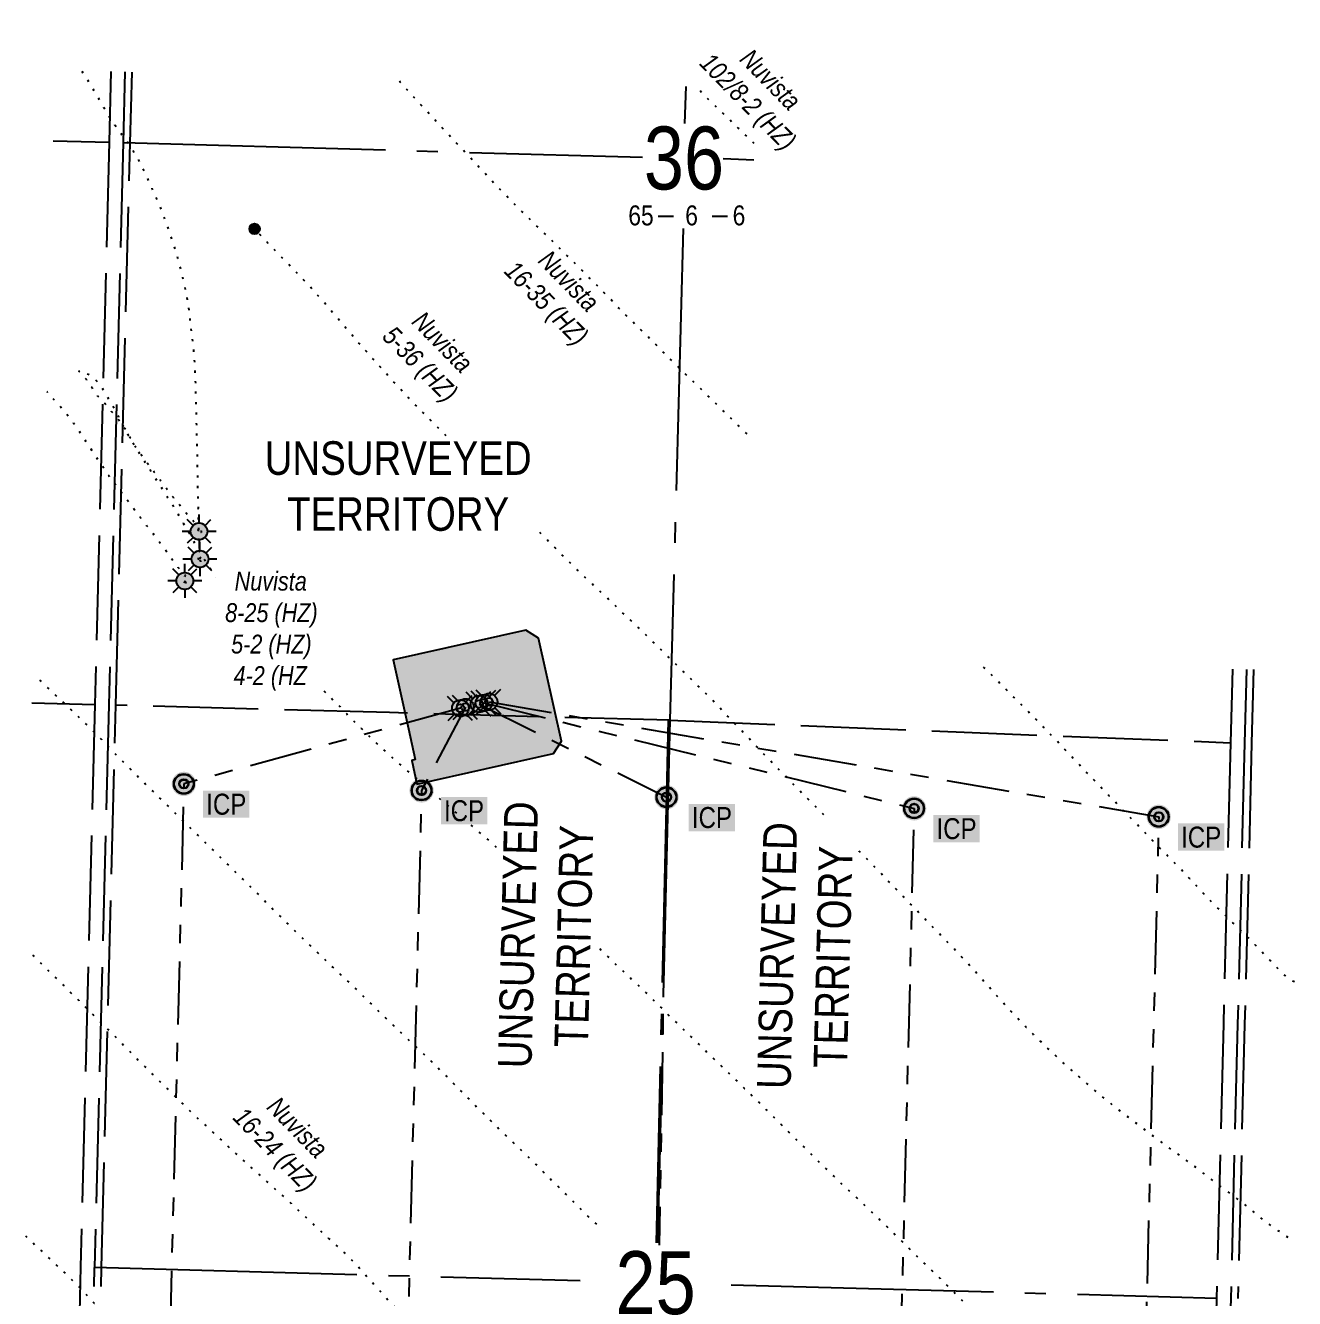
# Model space of a CAD drawing. Extents: x 382851 to 390193, y 6055218 to 6059732.
# Drawn here: x 384178 to 384782, y 6058952 to 6059559 of the extents above; entities that cross this region are included whole.
import ezdxf
from ezdxf.enums import TextEntityAlignment as Align

# ---------------------------------------------------------------- set-up
doc = ezdxf.new("R2010")
doc.units = 0
doc.header["$LTSCALE"] = 5
for name, pattern in [('foc-DOT', [1, 0.2, -0.8]), ('foc-DRILLPATH', [14.75, 6, -1.75, 1.75, -1.75, 1.75, -1.75]), ('foc-QUARTERLINE', [33, 25, -3, 2, -3]), ('foc-UNSURVEYED', [12.5, 10, -2.5])]:
    doc.linetypes.add(name, pattern=pattern)
for name, color, linetype in [('10', 1, 'Continuous'), ('9', 3, 'Continuous'), ('AS-DRILL', 8, 'foc-DOT'), ('AS-DRILL-T', 8, 'Continuous'), ('F-WS-S', 8, 'Continuous'), ('L-MON', 1, 'Continuous'), ('L-QSEC', 8, 'foc-QUARTERLINE'), ('L-SECLBL', 7, 'Continuous'), ('L-UNS-T', 3, 'Continuous'), ('L-USEC', 7, 'foc-UNSURVEYED'), ('P-PDRILLPATH', 12, 'foc-DRILLPATH'), ('P-PROPOSED', 10, 'Continuous'), ('P-PROPOSED-H', 21, 'Continuous')]:
    doc.layers.add(name, color=color, linetype=linetype)
doc.styles.add('80CG', font='ARIALN.TTF', dxfattribs={"height": 10})
doc.styles.add('80L', font='ARIALN.TTF', dxfattribs={"height": 10})
doc.styles.add('SIMPLEX', font='ARIALN.TTF')

# ---------------------------------------------------------------- blocks, each defined once
blk = doc.blocks.new('L-SECLBL')
at = {"layer": '9', "color": 7}
for p, q in [((-5.08, -27.83), (-12.29, -27.83)), ((20.7, -27.83), (13.5, -27.83))]:
    blk.add_line(p, q, dxfattribs=at)
at = {"layer": '10', "color": 2, "style": 'SIMPLEX'}
blk.add_attdef('SEC', text='', height=30, dxfattribs=at).set_placement((0, 0), align=Align.MIDDLE)
at = {"layer": '10', "color": 5, "style": '80L'}
blk.add_attdef('TWP', text='', height=9.5, dxfattribs=at).set_placement((-14.43, -27.37), align=Align.MIDDLE_RIGHT)
blk.add_attdef('RGE', text='', height=9.5, dxfattribs=at).set_placement((3.62, -27.37), align=Align.MIDDLE_CENTER)
blk.add_attdef('MER', text='', height=9.5, dxfattribs=at).set_placement((23.17, -27.37), align=Align.MIDDLE_LEFT)
blk = doc.blocks.new('WC')
at = {"layer": 'L-MON'}
h = blk.add_hatch(color=255, dxfattribs=at)
h.dxf.hatch_style = 1
edge = h.paths.add_edge_path()
edge.add_arc((0, 0), 0.9, 0, 360)
at = {"layer": 'L-MON', "color": 240, "flags": 128}
for points in [[(-0.62, 0.5), (-1.23, 1.12)], [(0.52, 0.61), (1.13, 1.21)], [(-1.18, -1.18), (-0.56, -0.57)], [(1.16, -1.18), (0.56, -0.57)]]:
    blk.add_lwpolyline(points, dxfattribs=at)
at = {"layer": 'L-MON', "color": 240}
for radius in [0.8, 0.373]:
    blk.add_circle((0, 0), radius, dxfattribs=at)
blk = doc.blocks.new('plbh')
at = {"layer": 'L-MON'}
h = blk.add_hatch(color=255, dxfattribs=at)
h.dxf.hatch_style = 1
edge = h.paths.add_edge_path()
edge.add_arc((0, 0), 1.16, 0, 360)
h = blk.add_hatch(color=256, dxfattribs=at)
h.dxf.hatch_style = 1
h.paths.add_polyline_path([(-0.96, 0, 1), (0.96, 0, 1)])
h.paths.add_polyline_path([(0.91, 0, -1), (-0.91, 0, -1)], flags=16)
h.paths.add_polyline_path([(0.45, 0, -1), (-0.45, 0, -1)], flags=0)
h = blk.add_hatch(color=256, dxfattribs=at)
h.dxf.hatch_style = 1
h.paths.add_polyline_path([(-0.45, 0, 1), (0.45, 0, 1)])
h.paths.add_polyline_path([(0.4, 0, -1), (-0.4, 0, -1)], flags=16)
at = {"layer": 'L-MON', "color": 240}
for radius in [0.96, 0.91, 0.45, 0.4]:
    blk.add_circle((0, 0), radius, dxfattribs=at)
blk = doc.blocks.new('BH-Existing')
at = {"layer": 'AS-DRILL-T'}
h = blk.add_hatch(color=256, dxfattribs=at)
h.dxf.hatch_style = 1
edge = h.paths.add_edge_path()
edge.add_arc((0, 0), 0.5, 0, 360)
blk.add_circle((0, 0), 0.5, dxfattribs=at)
blk = doc.blocks.new('GAS')
h = blk.add_hatch(color=255)
h.dxf.hatch_style = 1
edge = h.paths.add_edge_path()
edge.add_arc((0, 0), 0.9, 0, 360)
for p, q in [((0, 0.81), (0, 1.62)), ((-0.81, 0), (-1.62, 0)), ((-0.57, 0.57), (-1.14, 1.14)), ((0.57, 0.57), (1.14, 1.14)), ((1.62, 0), (0.81, 0)), ((-0.57, -0.57), (-1.14, -1.14)), ((0, -0.81), (0, -1.62)), ((1.14, -1.14), (0.57, -0.57))]:
    blk.add_line(p, q)
blk.add_circle((0, 0), 0.8)
blk = doc.blocks.new('ICP_text')
at = {"color": 14, "insert": (-10.78, -0.47), "char_height": 10, "attachment_point": 5, "style": '80L', "bg_fill": 1, "box_fill_scale": 1.15, "bg_fill_color": 255, "bg_fill_transparency": 0}
blk.add_mtext_dynamic_manual_height_columns('ICP', width=19.0702, gutter_width=47.5, heights=[0], dxfattribs=at)

msp = doc.modelspace()

# ---------------------------------------------------------------- hatches: boundary and pattern name
at = {"layer": 'P-PROPOSED-H'}
h = msp.add_hatch(color=256, dxfattribs=at)
h.dxf.hatch_style = 1
h.paths.add_polyline_path([(384363.975, 6059197.112), (384429.207, 6059211.757), (384432.992, 6059217.731), (384421.992, 6059266.825), (384416.02, 6059270.611), (384352.752, 6059256.441), (384360.115, 6059223.568), (384363.208, 6059208.859), (384361.576, 6059208.524)])

# ---------------------------------------------------------------- linework, layer by layer
at = {"layer": 'AS-DRILL', "flags": 128}
for points in [[(384259.857, 6059305.11), (384259.857, 6059305.107), (384259.822, 6059305.044), (384259.79, 6059304.965), (384259.791, 6059304.882), (384259.865, 6059304.65), (384259.928, 6059304.365), (384259.948, 6059304.244), (384259.955, 6059304.001), (384259.919, 6059303.888), (384259.743, 6059303.779), (384259.587, 6059303.803), (384259.299, 6059304.03), (384259.22, 6059304.336), (384259.256, 6059304.568), (384259.262, 6059304.938), (384259.406, 6059305.205), (384259.752, 6059305.196), (384260.066, 6059304.958), (384260.197, 6059304.725), (384260.289, 6059304.556), (384260.382, 6059304.397), (384260.478, 6059304.231), (384260.757, 6059303.673), (384260.983, 6059303.241), (384261.152, 6059302.927), (384260.964, 6059302.998), (384260.489, 6059303.203), (384260.015, 6059303.319), (384259.548, 6059303.467), (384259.334, 6059303.569), (384259.591, 6059303.686), (384259.974, 6059303.807), (384260.187, 6059303.938), (384260.378, 6059304.117), (384260.586, 6059304.285), (384260.721, 6059304.481), (384260.842, 6059304.792), (384261.029, 6059305.167), (384261.217, 6059305.492), (384261.341, 6059305.776), (384261.504, 6059306.032), (384261.548, 6059306.198), (384261.217, 6059306.666), (384260.806, 6059307.05), (384260.445, 6059307.152), (384260.245, 6059307.264), (384260.164, 6059307.386), (384260.217, 6059307.502), (384260.314, 6059307.649), (384260.494, 6059307.755), (384260.682, 6059307.8), (384260.729, 6059307.812), (384260.763, 6059307.851), (384260.767, 6059307.858), (384260.766, 6059307.978), (384260.726, 6059308.236), (384260.659, 6059308.628), (384260.579, 6059309.143), (384260.501, 6059309.759), (384260.426, 6059310.474), (384260.386, 6059310.872), (384260.35, 6059311.3), (384260.284, 6059312.235), (384260.234, 6059313.29), (384260.231, 6059313.323), (384260.207, 6059314.444), (384260.202, 6059315.318), (384260.203, 6059315.735), (384260.187, 6059316.845), (384260.182, 6059317.142), (384260.152, 6059318.227), (384260.142, 6059318.627), (384260.087, 6059320.119), (384260.023, 6059321.691), (384259.968, 6059323.326), (384259.965, 6059323.477), (384259.936, 6059325.078), (384259.925, 6059326.909), (384259.924, 6059327.519), (384259.929, 6059328.219), (384259.931, 6059328.822), (384259.932, 6059329.556), (384259.931, 6059330.796), (384259.895, 6059332.958), (384259.843, 6059335.237), (384259.787, 6059337.622), (384259.73, 6059339.991), (384259.684, 6059342.38), (384259.665, 6059343.237), (384259.628, 6059344.805), (384259.575, 6059347.437), (384259.541, 6059350.026), (384259.5, 6059352.758), (384259.438, 6059355.437), (384259.346, 6059358.28), (384259.267, 6059361.076), (384259.22, 6059364.075), (384259.168, 6059367.051), (384259.089, 6059370.12), (384259.007, 6059373.203), (384258.935, 6059376.263), (384258.872, 6059379.319), (384258.811, 6059382.431), (384258.741, 6059385.471), (384258.689, 6059387.636), (384258.478, 6059393.633), (384258.056, 6059400.56), (384257.764, 6059403.758), (384257.418, 6059406.948), (384257.055, 6059410.138), (384256.666, 6059413.319), (384256.285, 6059416.469), (384255.929, 6059419.659), (384255.563, 6059422.85), (384255.13, 6059426.025), (384254.6, 6059429.189), (384253.977, 6059432.343), (384253.296, 6059435.481), (384252.574, 6059438.577), (384251.826, 6059441.707), (384251.048, 6059444.824), (384250.204, 6059447.93), (384249.278, 6059451.015), (384248.295, 6059454.067), (384247.268, 6059457.111), (384246.222, 6059460.145), (384245.204, 6059463.148), (384244.167, 6059466.189), (384243.05, 6059469.208), (384241.828, 6059472.183), (384240.552, 6059475.127), (384239.277, 6059478.08), (384237.998, 6059481.033), (384236.701, 6059483.937), (384235.365, 6059486.868), (384234.001, 6059489.751), (384232.553, 6059492.625), (384231.034, 6059495.457), (384229.433, 6059498.199), (384227.718, 6059500.9), (384225.914, 6059503.526), (384224.005, 6059506.112), (384222.07, 6059508.682), (384220.204, 6059511.267), (384218.408, 6059513.94), (384216.723, 6059516.64), (384215.115, 6059519.368), (384213.537, 6059522.116), (384211.953, 6059524.883), (384210.366, 6059527.644), (384208.741, 6059530.38), (384207.066, 6059533.073), (384205.339, 6059535.724), (384204.539, 6059536.89)], [(384521.327, 6059364.147), (384518.529, 6059366.848), (384511.588, 6059373.58), (384504.719, 6059380.373), (384497.787, 6059387.062), (384490.828, 6059393.718), (384484.002, 6059400.527), (384477.194, 6059407.379), (384470.304, 6059414.133), (384463.415, 6059420.913), (384456.707, 6059427.79), (384450.051, 6059434.691), (384443.24, 6059441.557), (384436.408, 6059448.349), (384429.521, 6059455.11), (384422.65, 6059461.837), (384415.745, 6059468.548), (384408.859, 6059475.332), (384402.123, 6059482.232), (384395.532, 6059489.256), (384388.93, 6059496.316), (384382.28, 6059503.347), (384375.623, 6059510.479), (384369.143, 6059517.533), (384362.622, 6059524.635), (384356.074, 6059531.75), (384355.209, 6059532.729)], [(384524.815, 6059502.536), (384524.279, 6059503.054), (384517.326, 6059509.716), (384510.416, 6059516.341), (384503.522, 6059523.061), (384497.715, 6059528.793)], [(384779.131, 6058981.065), (384778.296, 6058981.621), (384776.559, 6058982.808), (384774.772, 6058984.05), (384772.954, 6058985.346), (384771.13, 6058986.681), (384769.301, 6058988.054), (384767.482, 6058989.453), (384765.696, 6058990.868), (384763.919, 6058992.313), (384762.092, 6058993.806), (384760.217, 6058995.36), (384758.296, 6058996.932), (384756.304, 6058998.485), (384754.285, 6059000.026), (384752.23, 6059001.581), (384750.131, 6059003.147), (384747.981, 6059004.741), (384745.794, 6059006.38), (384743.562, 6059008.073), (384741.302, 6059009.826), (384738.989, 6059011.608), (384736.627, 6059013.428), (384734.216, 6059015.268), (384731.757, 6059017.107), (384729.249, 6059018.943), (384726.674, 6059020.788), (384724.08, 6059022.653), (384721.48, 6059024.546), (384720.406, 6059025.326), (384715.583, 6059028.894), (384712.69, 6059031.074), (384708.842, 6059034.001), (384704.993, 6059036.901), (384701.131, 6059039.805), (384697.343, 6059042.75), (384693.581, 6059045.785), (384689.886, 6059048.845), (384686.204, 6059051.978), (384682.59, 6059055.082), (384678.941, 6059058.254), (384675.349, 6059061.412), (384671.758, 6059064.646), (384668.248, 6059067.861), (384664.716, 6059071.16), (384661.263, 6059074.451), (384657.793, 6059077.812), (384654.387, 6059081.234), (384651.029, 6059084.709), (384647.716, 6059088.233), (384641.212, 6059095.337), (384634.791, 6059102.49), (384628.392, 6059109.655), (384621.836, 6059116.718), (384615.126, 6059123.637), (384608.416, 6059130.497), (384601.724, 6059137.469), (384595.055, 6059144.385), (384588.319, 6059151.305), (384581.668, 6059158.196), (384574.98, 6059165.145), (384568.247, 6059172.075), (384561.494, 6059178.976), (384554.68, 6059185.825), (384547.804, 6059192.622), (384541.039, 6059199.48), (384534.283, 6059206.397), (384527.618, 6059213.339), (384520.94, 6059220.324), (384514.285, 6059227.286), (384507.64, 6059234.257), (384500.903, 6059241.131), (384494.036, 6059247.888), (384487.145, 6059254.585), (384480.242, 6059261.363), (384473.332, 6059268.137), (384466.354, 6059274.847), (384459.338, 6059281.511), (384452.31, 6059288.095), (384445.335, 6059294.641), (384438.437, 6059301.368), (384431.593, 6059308.111), (384424.777, 6059314.91), (384418.031, 6059321.831), (384411.336, 6059328.663), (384404.6, 6059335.573), (384397.931, 6059342.512), (384391.263, 6059349.471), (384384.6, 6059356.379), (384377.847, 6059363.306), (384371.076, 6059370.158), (384364.3, 6059376.959), (384357.68, 6059383.849), (384351.175, 6059390.944), (384344.73, 6059398.147), (384338.314, 6059405.329), (384331.938, 6059412.531), (384325.705, 6059419.835), (384319.468, 6059427.226), (384313.098, 6059434.384), (384306.413, 6059441.36), (384299.669, 6059448.23), (384292.994, 6059455.176), (384291.746, 6059456.494), (384286.738, 6059461.851)], [(384261.15, 6059317.954), (384261.15, 6059317.957), (384261.144, 6059317.964), (384261.137, 6059317.968), (384261.16, 6059317.957), (384261.189, 6059317.926), (384261.212, 6059317.882), (384261.23, 6059317.815), (384261.242, 6059317.785), (384261.266, 6059317.671), (384261.289, 6059317.51), (384261.294, 6059317.46), (384261.287, 6059317.444), (384261.287, 6059317.324), (384261.287, 6059317.177), (384261.228, 6059317.085), (384261.098, 6059317.078), (384260.938, 6059317.066), (384260.736, 6059317.004), (384260.527, 6059316.94), (384260.344, 6059316.928), (384260.202, 6059316.971), (384260.071, 6059317.081), (384259.902, 6059317.245), (384259.808, 6059317.365), (384259.705, 6059317.511), (384259.699, 6059317.524), (384259.583, 6059317.68), (384259.498, 6059317.763), (384259.601, 6059317.493), (384259.618, 6059317.513), (384259.712, 6059317.66), (384259.926, 6059317.672), (384260.128, 6059317.613), (384260.308, 6059317.485), (384260.465, 6059317.358), (384260.54, 6059317.316), (384260.534, 6059317.309), (384260.53, 6059317.306), (384260.507, 6059317.313), (384260.504, 6059317.317), (384260.448, 6059317.368), (384260.365, 6059317.484), (384260.259, 6059317.657), (384260.151, 6059317.873), (384260.041, 6059318.126), (384259.915, 6059318.439), (384259.755, 6059318.84), (384259.558, 6059319.345), (384259.316, 6059319.911), (384259.017, 6059320.496), (384258.672, 6059321.078), (384258.27, 6059321.658), (384257.804, 6059322.247), (384257.28, 6059322.857), (384256.705, 6059323.482), (384256.082, 6059324.134), (384255.415, 6059324.815), (384254.727, 6059325.562), (384254.058, 6059326.386), (384253.416, 6059327.23), (384252.776, 6059328.043), (384252.127, 6059328.859), (384251.47, 6059329.67), (384250.807, 6059330.48), (384250.147, 6059331.27), (384249.49, 6059332.05), (384248.839, 6059332.827), (384248.192, 6059333.614), (384247.549, 6059334.414), (384246.916, 6059335.217), (384246.293, 6059336.019), (384245.676, 6059336.822), (384245.066, 6059337.624), (384244.463, 6059338.436), (384243.868, 6059339.265), (384243.285, 6059340.09), (384242.702, 6059340.919), (384242.113, 6059341.744), (384241.517, 6059342.559), (384240.904, 6059343.378), (384240.271, 6059344.194), (384239.619, 6059345.021), (384238.956, 6059345.848), (384238.293, 6059346.679), (384237.647, 6059347.502), (384237.001, 6059348.325), (384236.359, 6059349.152), (384235.713, 6059349.988), (384235.074, 6059350.828), (384234.432, 6059351.675), (384233.823, 6059352.494), (384233.182, 6059353.38), (384232.57, 6059354.243), (384231.965, 6059355.115), (384231.374, 6059356), (384230.796, 6059356.892), (384230.232, 6059357.786), (384229.675, 6059358.684), (384229.117, 6059359.585), (384228.55, 6059360.496), (384227.993, 6059361.401), (384227.446, 6059362.308), (384226.928, 6059363.192), (384226.43, 6059364.085), (384225.926, 6059364.981), (384225.399, 6059365.871), (384224.857, 6059366.735), (384224.292, 6059367.593), (384223.71, 6059368.438), (384223.097, 6059369.274), (384222.468, 6059370.08), (384221.838, 6059370.873), (384221.21, 6059371.653), (384220.573, 6059372.429), (384219.92, 6059373.216), (384219.25, 6059374.02), (384218.596, 6059374.81), (384217.969, 6059375.569), (384217.344, 6059376.319), (384216.7, 6059377.075), (384216.045, 6059377.822), (384215.387, 6059378.556), (384214.738, 6059379.279), (384214.079, 6059379.993), (384213.414, 6059380.703), (384212.758, 6059381.403), (384212.119, 6059382.113), (384211.517, 6059382.845), (384210.989, 6059383.562), (384210.516, 6059384.257), (384210.096, 6059384.918), (384209.689, 6059385.562), (384209.285, 6059386.196), (384208.89, 6059386.793), (384208.51, 6059387.349), (384208.115, 6059387.909), (384207.738, 6059388.449), (384207.394, 6059388.945), (384207.079, 6059389.406), (384206.767, 6059389.851), (384206.444, 6059390.269), (384206.12, 6059390.667), (384205.79, 6059391.049), (384205.446, 6059391.425), (384205.079, 6059391.798), (384204.698, 6059392.171), (384204.327, 6059392.537), (384203.963, 6059392.899), (384203.661, 6059393.241), (384203.438, 6059393.52), (384203.287, 6059393.733), (384203.188, 6059393.896), (384203.118, 6059394.028), (384203.072, 6059394.182), (384203.086, 6059394.222), (384203.103, 6059394.232), (384203.219, 6059394.222), (384203.428, 6059394.157), (384203.705, 6059394.036), (384204.048, 6059393.888), (384204.467, 6059393.734), (384204.966, 6059393.548), (384205.575, 6059393.345), (384206.283, 6059393.121), (384207.065, 6059392.804), (384207.904, 6059392.356), (384208.806, 6059391.766), (384209.784, 6059391.021), (384210.781, 6059390.109), (384211.768, 6059389.037), (384212.741, 6059387.839), (384213.684, 6059386.521), (384214.598, 6059385.081), (384215.523, 6059383.53), (384216.518, 6059381.885), (384217.567, 6059380.131), (384218.637, 6059378.263), (384219.698, 6059376.312), (384220.774, 6059374.294), (384221.875, 6059372.219), (384222.968, 6059370.078), (384224.079, 6059367.879), (384225.266, 6059365.651), (384226.547, 6059363.431), (384227.888, 6059361.207), (384229.258, 6059358.958), (384230.665, 6059356.702), (384232.137, 6059354.4), (384233.658, 6059352.044), (384235.193, 6059349.601), (384236.757, 6059347.114), (384238.384, 6059344.606), (384240.05, 6059342.053), (384241.728, 6059339.449), (384243.419, 6059336.809), (384245.108, 6059334.129), (384246.816, 6059331.415), (384248.525, 6059328.704), (384250.213, 6059325.97), (384251.863, 6059323.208), (384252.777, 6059321.627), (384255.58, 6059316.701), (384257.397, 6059313.528), (384259.789, 6059309.359), (384262.274, 6059305.215), (384264.865, 6059301.138), (384267.551, 6059297.122), (384270.35, 6059293.22), (384273.304, 6059289.397), (384276.398, 6059285.691), (384279.642, 6059282.111), (384282.998, 6059278.648), (384286.413, 6059275.231), (384289.828, 6059271.843), (384296.661, 6059265.008), (384303.484, 6059258.196), (384306.895, 6059254.772), (384310.292, 6059251.325), (384313.676, 6059247.875), (384317.036, 6059244.419), (384320.423, 6059240.969), (384323.848, 6059237.581), (384327.27, 6059234.166), (384330.636, 6059230.697), (384334.006, 6059227.234), (384337.447, 6059223.815), (384340.923, 6059220.46), (384344.406, 6059217.11), (384347.917, 6059213.79), (384351.472, 6059210.533), (384355.092, 6059207.333), (384358.743, 6059204.166), (384362.394, 6059201), (384366.039, 6059197.836), (384369.717, 6059194.702), (384373.399, 6059191.588), (384377.071, 6059188.447), (384380.739, 6059185.31), (384384.408, 6059182.163), (384388.086, 6059179.022), (384391.755, 6059175.915), (384395.427, 6059172.804), (384399.072, 6059169.631), (384402.624, 6059166.377), (384406.117, 6059163.037), (384409.549, 6059159.669), (384412.96, 6059156.245), (384416.369, 6059152.847), (384419.818, 6059149.466), (384423.216, 6059146.072), (384426.634, 6059142.658), (384430.06, 6059139.277), (384433.525, 6059135.908), (384436.975, 6059132.563), (384440.448, 6059129.2), (384443.918, 6059125.858), (384447.39, 6059122.496), (384450.802, 6059119.115), (384454.23, 6059115.707), (384457.673, 6059112.349), (384461.201, 6059109.045), (384464.743, 6059105.811), (384468.257, 6059102.494), (384471.72, 6059099.155), (384475.186, 6059095.787), (384478.608, 6059092.392), (384482.022, 6059088.971), (384485.461, 6059085.596), (384488.958, 6059082.257), (384492.425, 6059078.928), (384495.904, 6059075.572), (384499.364, 6059072.233), (384502.84, 6059068.874), (384506.29, 6059065.536), (384509.773, 6059062.183), (384513.239, 6059058.831), (384516.708, 6059055.469), (384520.192, 6059052.14), (384523.685, 6059048.8), (384527.104, 6059045.416), (384530.512, 6059041.988), (384533.931, 6059038.621), (384537.362, 6059035.219), (384540.718, 6059031.833), (384544.129, 6059028.409), (384547.529, 6059025.072), (384550.981, 6059021.69), (384554.376, 6059018.317), (384557.811, 6059014.915), (384561.274, 6059011.573), (384564.771, 6059008.237), (384568.226, 6059004.975), (384571.778, 6059001.697), (384575.299, 6058998.414), (384578.813, 6058995.094), (384582.31, 6058991.787), (384585.807, 6058988.448), (384589.243, 6058985.096), (384592.681, 6058981.698), (384596.041, 6058978.365), (384599.48, 6058974.971), (384602.883, 6058971.617), (384606.345, 6058968.241), (384609.799, 6058964.916), (384613.278, 6058961.56), (384616.688, 6058958.219), (384620.113, 6058954.812), (384623.501, 6058951.405), (384626.915, 6058947.984), (384630.262, 6058944.671), (384633.708, 6058941.28), (384637.144, 6058937.928), (384640.617, 6058934.569), (384644.08, 6058931.221), (384647.573, 6058927.881), (384651.101, 6058924.617), (384654.632, 6058921.317), (384658.029, 6058917.993), (384661.488, 6058914.618), (384664.919, 6058911.32), (384668.399, 6058907.967), (384671.842, 6058904.646), (384675.318, 6058901.29), (384678.774, 6058897.935), (384682.199, 6058894.527), (384685.591, 6058891.12), (384689.046, 6058887.741), (384692.53, 6058884.422), (384696.047, 6058881.102), (384699.565, 6058877.812), (384703.13, 6058874.547), (384705.465, 6058872.477), (384710.985, 6058867.653)], [(384253.51, 6059294.027), (384253.479, 6059293.984), (384253.428, 6059293.939), (384253.351, 6059293.818), (384253.289, 6059293.599), (384253.24, 6059293.397), (384253.185, 6059293.191), (384253.116, 6059292.977), (384252.904, 6059292.765), (384252.611, 6059292.653), (384252.495, 6059292.649), (384252.491, 6059292.649), (384252.289, 6059292.571), (384252.153, 6059292.341), (384252.379, 6059292.315), (384252.716, 6059292.426), (384252.933, 6059292.468), (384253.177, 6059292.481), (384253.388, 6059292.63), (384253.476, 6059292.834), (384253.641, 6059292.776), (384253.885, 6059292.52), (384253.996, 6059292.444), (384253.918, 6059292.646), (384253.861, 6059292.891), (384253.932, 6059293.076), (384254.01, 6059293.257), (384254.128, 6059293.541), (384254.266, 6059293.868), (384254.388, 6059294.071), (384254.501, 6059294.202), (384254.582, 6059294.383), (384254.465, 6059294.606), (384254.047, 6059295.094), (384253.436, 6059295.463), (384253.03, 6059295.353), (384253.011, 6059295.257), (384252.956, 6059295.461), (384252.938, 6059295.802), (384253.172, 6059296.083), (384253.503, 6059296.241), (384253.813, 6059296.397), (384253.829, 6059296.486), (384253.829, 6059296.493), (384253.826, 6059296.5), (384253.759, 6059296.611), (384253.6, 6059296.809), (384253.581, 6059296.833), (384253.351, 6059297.099), (384253.04, 6059297.453), (384252.663, 6059297.86), (384252.199, 6059298.355), (384251.651, 6059298.969), (384251.055, 6059299.671), (384250.389, 6059300.471), (384249.612, 6059301.418), (384248.827, 6059302.411), (384247.972, 6059303.544), (384247.05, 6059304.787), (384246.071, 6059306.129), (384245.043, 6059307.562), (384244.015, 6059308.975), (384242.923, 6059310.46), (384241.824, 6059311.972), (384240.687, 6059313.551), (384239.471, 6059315.196), (384238.193, 6059316.859), (384236.833, 6059318.594), (384235.415, 6059320.377), (384233.931, 6059322.228), (384232.464, 6059324.073), (384230.917, 6059326.053), (384229.388, 6059328.079), (384227.804, 6059330.193), (384226.168, 6059332.352), (384224.487, 6059334.552), (384222.738, 6059336.853), (384220.983, 6059339.188), (384219.207, 6059341.588), (384217.415, 6059344.057), (384215.659, 6059346.582), (384213.978, 6059349.079), (384212.327, 6059351.572), (384212.164, 6059351.819), (384210.612, 6059354.129), (384208.844, 6059356.762), (384207.252, 6059359.206), (384203.996, 6059364.247), (384200.506, 6059369.293), (384196.525, 6059374.336), (384192.327, 6059379.2), (384188.003, 6059383.955), (384187.78, 6059384.196)], [(384782.18, 6059102.975), (384781.254, 6059103.342), (384780.136, 6059103.967), (384779.043, 6059104.785), (384777.94, 6059105.752), (384776.763, 6059106.812), (384775.567, 6059107.939), (384774.39, 6059109.135), (384773.184, 6059110.389), (384771.906, 6059111.698), (384770.563, 6059113.055), (384769.188, 6059114.474), (384767.817, 6059115.928), (384766.431, 6059117.423), (384765.002, 6059118.966), (384763.495, 6059120.584), (384761.896, 6059122.241), (384760.214, 6059123.914), (384758.449, 6059125.608), (384756.609, 6059127.365), (384754.741, 6059129.192), (384752.844, 6059131.063), (384750.9, 6059132.959), (384748.911, 6059134.883), (384746.88, 6059136.854), (384744.83, 6059138.889), (384742.774, 6059140.968), (384740.7, 6059143.097), (384738.624, 6059145.276), (384736.556, 6059147.518), (384734.469, 6059149.791), (384732.335, 6059152.065), (384730.164, 6059154.34), (384727.97, 6059156.612), (384725.76, 6059158.895), (384723.533, 6059161.181), (384721.656, 6059163.082), (384717.906, 6059166.866), (384713.456, 6059171.436), (384706.961, 6059178.143), (384700.429, 6059184.798), (384693.934, 6059191.509), (384687.473, 6059198.242), (384681.006, 6059204.979), (384674.58, 6059211.758), (384668.161, 6059218.541), (384661.704, 6059225.284), (384655.141, 6059231.93), (384648.54, 6059238.527), (384641.926, 6059245.117), (384635.311, 6059251.687), (384631.94, 6059255.046)], [(384184.292, 6059246.715), (384185.921, 6059245.19), (384189.438, 6059241.876), (384192.932, 6059238.57), (384196.456, 6059235.262), (384199.983, 6059231.952), (384203.486, 6059228.622), (384206.952, 6059225.259), (384210.379, 6059221.851), (384213.763, 6059218.417), (384220.476, 6059211.488), (384227.298, 6059204.652), (384234.154, 6059197.866), (384240.972, 6059191.02), (384247.88, 6059184.269), (384254.811, 6059177.561), (384261.712, 6059170.823), (384268.609, 6059164.046), (384275.51, 6059157.298), (384282.417, 6059150.544), (384289.297, 6059143.773), (384296.143, 6059136.957), (384302.972, 6059130.142), (384309.91, 6059123.416), (384316.876, 6059116.767), (384323.816, 6059110.089), (384330.84, 6059103.468), (384337.792, 6059096.799), (384344.669, 6059090.039), (384351.629, 6059083.363), (384358.622, 6059076.717), (384365.613, 6059070.114), (384372.611, 6059063.507), (384379.416, 6059056.678), (384386.138, 6059049.739), (384392.985, 6059042.939), (384399.831, 6059036.16), (384406.719, 6059029.426), (384413.692, 6059022.773), (384420.613, 6059016.032), (384427.422, 6059009.22), (384434.282, 6059002.453), (384441.098, 6058995.634), (384448.017, 6058988.823), (384451.527, 6058985.499), (384452.208, 6058984.854)], [(384180.968, 6059115.706), (384182.4, 6059114.284), (384185.831, 6059110.882), (384189.24, 6059107.508), (384192.702, 6059104.135), (384196.134, 6059100.777), (384199.572, 6059097.382), (384202.994, 6059093.994), (384206.415, 6059090.579), (384209.826, 6059087.168), (384213.274, 6059083.779), (384216.726, 6059080.407), (384220.158, 6059077.002), (384223.562, 6059073.578), (384226.962, 6059070.14), (384230.319, 6059066.704), (384233.706, 6059063.253), (384237.12, 6059059.839), (384240.558, 6059056.44), (384244.013, 6059053.045), (384247.465, 6059049.659), (384250.9, 6059046.288), (384254.345, 6059042.896), (384257.828, 6059039.573), (384261.39, 6059036.301), (384264.935, 6059033.053), (384268.466, 6059029.752), (384271.999, 6059026.428), (384275.54, 6059023.141), (384279.061, 6059019.873), (384282.623, 6059016.605), (384286.195, 6059013.37), (384289.794, 6059010.147), (384293.377, 6059006.932), (384296.976, 6059003.703), (384300.586, 6059000.5), (384304.161, 6058997.248), (384307.702, 6058993.957), (384311.246, 6058990.676), (384314.753, 6058987.379), (384318.277, 6058984.072), (384321.832, 6058980.81), (384325.411, 6058977.565), (384328.948, 6058974.281), (384332.431, 6058970.928), (384335.795, 6058967.501), (384339.025, 6058963.908), (384342.181, 6058960.32), (384345.435, 6058956.746), (384348.5, 6058953.38), (384351.757, 6058949.813), (384355.08, 6058946.324), (384358.497, 6058942.906), (384361.949, 6058939.517), (384365.414, 6058936.145), (384368.884, 6058932.796), (384372.352, 6058929.43), (384375.788, 6058926.051), (384379.239, 6058922.666), (384382.678, 6058919.307), (384386.144, 6058915.938), (384389.623, 6058912.579), (384393.102, 6058909.222), (384396.543, 6058905.927), (384400.015, 6058902.565), (384403.419, 6058899.28), (384406.885, 6058895.915), (384410.307, 6058892.543), (384413.773, 6058889.174), (384417.192, 6058885.836), (384420.654, 6058882.464), (384424.078, 6058879.149), (384427.557, 6058875.796), (384430.996, 6058872.444), (384434.438, 6058869.049), (384437.876, 6058865.664), (384441.335, 6058862.288), (384444.811, 6058858.942), (384448.297, 6058855.599), (384451.717, 6058852.294), (384455.176, 6058848.919), (384458.609, 6058845.564), (384462.071, 6058842.195), (384465.494, 6058838.857), (384468.939, 6058835.468), (384472.334, 6058832.094), (384475.765, 6058828.689), (384479.158, 6058825.358), (384482.624, 6058821.989), (384486.028, 6058818.701), (384489.504, 6058815.342), (384492.944, 6058812.02), (384496.43, 6058808.67), (384499.897, 6058805.355), (384503.386, 6058802.015), (384506.855, 6058798.656), (384510.314, 6058795.28), (384513.747, 6058791.932), (384517.229, 6058788.579), (384520.723, 6058785.275), (384524.223, 6058781.942), (384527.697, 6058778.649), (384531.269, 6058775.398), (384534.869, 6058772.212), (384538.502, 6058769.025), (384542.08, 6058765.88), (384545.696, 6058762.67), (384549.259, 6058759.439), (384552.758, 6058756.105), (384556.191, 6058752.734), (384559.642, 6058749.351), (384563.101, 6058745.992), (384566.567, 6058742.62), (384570.002, 6058739.245), (384573.454, 6058735.859), (384576.906, 6058732.487), (384580.382, 6058729.131), (384583.843, 6058725.845), (384587.329, 6058722.502), (384590.778, 6058719.13), (384594.247, 6058715.768), (384597.719, 6058712.425), (384601.202, 6058709.072), (384604.672, 6058705.746), (384608.161, 6058702.403), (384611.628, 6058699.094), (384615.128, 6058695.761), (384618.601, 6058692.408), (384622.018, 6058688.99), (384625.337, 6058685.474), (384631.759, 6058678.279), (384638.123, 6058671.121), (384644.741, 6058664.171), (384651.572, 6058657.432), (384658.524, 6058650.73), (384665.514, 6058644.06), (384672.457, 6058637.421), (384679.44, 6058630.768), (384686.465, 6058624.161), (384693.458, 6058617.638), (384700.514, 6058610.986), (384706.062, 6058605.694)], [(384177.575, 6058981.959), (384182.822, 6058976.918), (384189.814, 6058970.277), (384196.86, 6058963.644), (384203.743, 6058956.88), (384210.324, 6058949.806), (384216.814, 6058942.704), (384223.427, 6058935.683), (384230.089, 6058928.65), (384236.736, 6058921.654), (384243.383, 6058914.679), (384250.02, 6058907.683), (384256.601, 6058900.633), (384263.241, 6058893.621), (384270.024, 6058886.752), (384276.931, 6058880.019), (384283.93, 6058873.385), (384291.063, 6058866.904), (384298.257, 6058860.578), (384305.442, 6058854.152), (384312.596, 6058847.693), (384319.711, 6058841.286), (384326.681, 6058834.802), (384330.106, 6058831.454), (384333.511, 6058828.089), (384336.966, 6058824.719), (384340.414, 6058821.347), (384343.849, 6058817.961), (384347.26, 6058814.559), (384353.964, 6058807.622), (384360.494, 6058800.63), (384367.036, 6058793.573), (384373.581, 6058786.504), (384380.227, 6058779.495), (384387.069, 6058772.698), (384394.051, 6058766.057), (384401.004, 6058759.434), (384407.767, 6058752.568), (384414.376, 6058745.54), (384420.971, 6058738.489), (384427.553, 6058731.439), (384434.18, 6058724.44), (384440.807, 6058717.455), (384447.478, 6058710.516), (384454.153, 6058703.576), (384460.776, 6058696.581), (384467.345, 6058689.534), (384473.919, 6058682.467), (384480.574, 6058675.655), (384487.435, 6058668.85), (384490.779, 6058665.447), (384494.02, 6058662.046), (384497.335, 6058658.55), (384500.664, 6058655.067), (384507.359, 6058648.154), (384514.199, 6058641.393), (384521.173, 6058634.703), (384528.136, 6058628.066), (384535.044, 6058621.53), (384542.011, 6058614.95), (384548.995, 6058608.343), (384555.99, 6058601.668), (384562.985, 6058595.014), (384569.997, 6058588.342), (384576.88, 6058581.621), (384583.607, 6058574.88), (384590.441, 6058568.043), (384597.284, 6058561.289), (384600.735, 6058557.906), (384604.162, 6058554.494), (384610.983, 6058547.681), (384617.828, 6058540.984), (384624.751, 6058534.258), (384631.644, 6058527.509), (384638.564, 6058520.763), (384645.556, 6058514.099), (384652.506, 6058507.386), (384659.253, 6058500.538), (384665.967, 6058493.56), (384672.61, 6058486.665), (384679.351, 6058479.717), (384682.672, 6058476.191), (384685.938, 6058472.619), (384692.482, 6058465.533), (384696.091, 6058461.53), (384701.125, 6058455.749)]]:
    msp.add_lwpolyline(points, dxfattribs=at)
at = {"layer": 'L-QSEC'}
for p, q in [((384492.168, 6059529.672), (384491.562, 6059512.125)), ((384190.814, 6059503.88), (384217.423, 6059503.186)), ((384224.125, 6059503.002), (384471.524, 6059495.953)), ((384509.899, 6059495.317), (384524.618, 6059494.718)), ((384490.974, 6059462.063), (384484.553, 6059227.597)), ((384483.844, 6059227.613), (384477.997, 6058978.493)), ((384484.553, 6059227.597), (384478.706, 6058978.476)), ((384210.525, 6058966.872), (384441.829, 6058960.541)), ((384513.771, 6058958.573), (384745.078, 6058952.243))]:
    msp.add_line(p, q, dxfattribs=at)
at = {"layer": 'L-USEC'}
for p, q in [((384218.278, 6059536.848), (384217.423, 6059503.186)), ((384224.98, 6059536.677), (384224.125, 6059503.016)), ((384227.477, 6059502.91), (384228.331, 6059536.584)), ((384217.423, 6059503.186), (384210.623, 6059235.123)), ((384224.125, 6059503.016), (384217.325, 6059234.953)), ((384220.673, 6059234.847), (384227.477, 6059502.91)), ((384752.577, 6059252.028), (384751.699, 6059216.906)), ((384759.282, 6059251.86), (384758.403, 6059216.738)), ((384762.634, 6059251.776), (384761.756, 6059216.654)), ((384180.663, 6059235.905), (384210.623, 6059235.123)), ((384210.623, 6059235.123), (384203.823, 6058967.054)), ((384217.325, 6059234.953), (384210.525, 6058966.883)), ((384213.873, 6058966.78), (384220.673, 6059234.847)), ((384350.938, 6059231.268), (384220.674, 6059234.846)), ((384484.554, 6059227.597), (384350.938, 6059231.268)), ((384484.553, 6059227.597), (384751.699, 6059216.906)), ((384751.699, 6059216.906), (384748.347, 6059082.899)), ((384758.403, 6059216.738), (384755.051, 6059082.731)), ((384761.756, 6059216.654), (384758.403, 6059082.647)), ((384748.347, 6059082.899), (384745.078, 6058952.243)), ((384755.051, 6059082.731), (384751.783, 6058952.076)), ((384758.403, 6059082.647), (384755.135, 6058951.992)), ((384203.823, 6058967.055), (384200.423, 6058833.021)), ((384207.122, 6058832.832), (384210.522, 6058966.865)), ((384210.474, 6058832.747), (384213.874, 6058966.78)), ((384745.078, 6058952.243), (384741.726, 6058818.237)), ((384751.783, 6058952.076), (384748.431, 6058818.069))]:
    msp.add_line(p, q, dxfattribs=at)
at = {"layer": 'P-PDRILLPATH', "flags": 128}
for points in [[(384384.789, 6059233.357), (384253.034, 6059197.291), (384227.521, 6058191.621)], [(384387.163, 6059233.905), (384366.281, 6059194.179), (384340.769, 6058188.558)], [(384393.678, 6059235.354), (384482.983, 6059190.954), (384479.514, 6058977.431)], [(384396.03, 6059235.885), (384600.943, 6059185.623), (384575.829, 6058182.2)], [(384398.419, 6059236.413), (384717.485, 6059181.593), (384692.408, 6058179.047)]]:
    msp.add_lwpolyline(points, dxfattribs=at)
at = {"layer": 'P-PROPOSED', "flags": 128}
msp.add_lwpolyline([(384363.975, 6059197.112), (384429.207, 6059211.757), (384432.992, 6059217.731), (384421.992, 6059266.825), (384416.02, 6059270.611), (384352.752, 6059256.441), (384360.115, 6059223.568), (384363.208, 6059208.859), (384361.576, 6059208.524), (384363.975, 6059197.112)], dxfattribs=at)

# ---------------------------------------------------------------- block references
for p in [(384284.04, 6059188.021), (384515.408, 6059181.651), (384631.949, 6059176.354), (384748.49, 6059172.324)]:
    msp.add_blockref('ICP_text', p)
at = {"layer": 'AS-DRILL-T', "xscale": 5, "yscale": 5, "zscale": 5}
msp.add_blockref('BH-Existing', (384286.738, 6059461.851), dxfattribs=at)
at = {"layer": 'F-WS-S', "xscale": 5, "yscale": 5, "zscale": 5}
for p in [(384260.259, 6059317.657), (384253.51, 6059294.027)]:
    msp.add_blockref('GAS', p, dxfattribs=at)
at = {"layer": 'L-MON', "xscale": 5, "yscale": 5, "zscale": 5}
for name, p in [('WC', (384384.789, 6059233.357)), ('WC', (384387.163, 6059233.905)), ('WC', (384393.678, 6059235.354)), ('WC', (384396.03, 6059235.885)), ('WC', (384398.419, 6059236.413)), ('plbh', (384253.034, 6059197.291)), ('plbh', (384366.281, 6059194.179)), ('plbh', (384482.983, 6059190.954)), ('plbh', (384600.943, 6059185.623)), ('plbh', (384717.485, 6059181.593))]:
    msp.add_blockref(name, p, dxfattribs=at)
at = {"layer": 'L-SECLBL'}
for p, values in [((384491.31, 6059495.636), {'SEC': '36', 'TWP': '65', 'RGE': '6', 'MER': '6'}), ((384477.8, 6058959.557), {'SEC': '25', 'TWP': '65', 'RGE': '6', 'MER': '6'})]:
    msp.add_blockref('L-SECLBL', p, dxfattribs=at).add_auto_attribs(values)

# ---------------------------------------------------------------- next in the draw order: texts
at = {"layer": 'AS-DRILL-T', "char_height": 9, "attachment_point": 5, "rotation": 314.46769, "style": '80CG', "bg_fill": 3, "box_fill_scale": 1.15, "bg_fill_color": 256, "bg_fill_true_color": 256, "bg_fill_transparency": 0}
for s, insert, width in [('{\\fArial Narrow|b0|i1|c0|p34;Nuvista\\P102/8-2 (HZ)}', (384526.281, 6059526.861), 57.93311), ('{\\fArial Narrow|b0|i1|c0|p34;Nuvista\\P16-35 (HZ)}', (384430.219, 6059430.838), 49.33216), ('\\pt36;{\\fArial Narrow|b0|i1|c0|p34;Nuvista\\P\\ptz;5-36 (HZ)}', (384370.027, 6059401.74), 43.59819), ('{\\fArial Narrow|b0|i1|c0|p34;Nuvista\\P16-24 (HZ)}', (384300.941, 6059027.404), 49.33216)]:
    msp.add_mtext(s, dxfattribs=dict(at, insert=insert, width=width))
at = {"layer": 'AS-DRILL-T', "insert": (384269.411, 6059298.437), "char_height": 9, "width": 49.33216, "attachment_point": 1, "style": '80CG', "bg_fill": 3, "box_fill_scale": 1.15, "bg_fill_color": 256, "bg_fill_true_color": 256, "bg_fill_transparency": 0}
msp.add_mtext('\\pi7.8233;{\\fArial Narrow|b0|i1|c0|p34;Nuvista \\P\\pi3.2957;8-25 (HZ) \\P\\pi6.1381;5-2 (HZ)\\P\\pi7.3015;4-2 (HZ}', dxfattribs=at)
at = {"layer": 'L-UNS-T', "color": 3, "insert": (384355.113, 6059339.153), "char_height": 15.9939, "attachment_point": 5, "style": '80L', "bg_fill": 3, "box_fill_scale": 1.15, "bg_fill_color": 256, "bg_fill_true_color": 256, "bg_fill_transparency": 0}
msp.add_mtext_dynamic_manual_height_columns('UNSURVEYED TERRITORY', width=126.41375, gutter_width=47.5, heights=[0], dxfattribs=at)
at = {"layer": 'L-UNS-T', "color": 3, "char_height": 15.9939, "attachment_point": 5, "rotation": 88.567128, "style": '80L', "bg_fill": 3, "box_fill_scale": 1.15, "bg_fill_color": 256, "bg_fill_true_color": 256, "bg_fill_transparency": 0}
for insert in [(384425.641, 6059125.038), (384549.093, 6059115.109)]:
    msp.add_mtext_dynamic_manual_height_columns('UNSURVEYED TERRITORY', width=126.41375, gutter_width=47.5, heights=[0], dxfattribs=dict(at, insert=insert))

# ---------------------------------------------------------------- next in the draw order: block references
msp.add_blockref('ICP_text', (384397.287, 6059184.91))
at = {"layer": 'F-WS-S', "xscale": 5, "yscale": 5, "zscale": 5}
msp.add_blockref('GAS', (384260.721, 6059304.481), dxfattribs=at)

doc.saveas('drawing.dxf')
